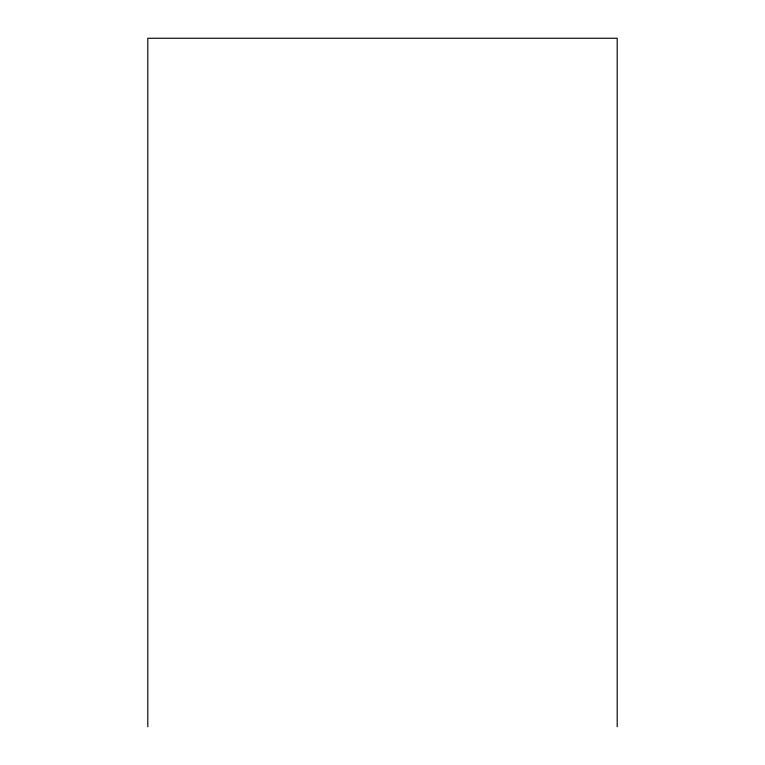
<?xml version="1.0" encoding="UTF-8"?>
<svg xmlns="http://www.w3.org/2000/svg" width="765" height="765" viewBox="0 0 765 765"><rect width="100%" height="100%" fill="white"/><g stroke="black" fill="none" stroke-linecap="round" stroke-linejoin="round"><path stroke-width="1.15" d="M617.192 726.75L617.192 38.25L147.808 38.25L147.808 726.75"/></g></svg>
